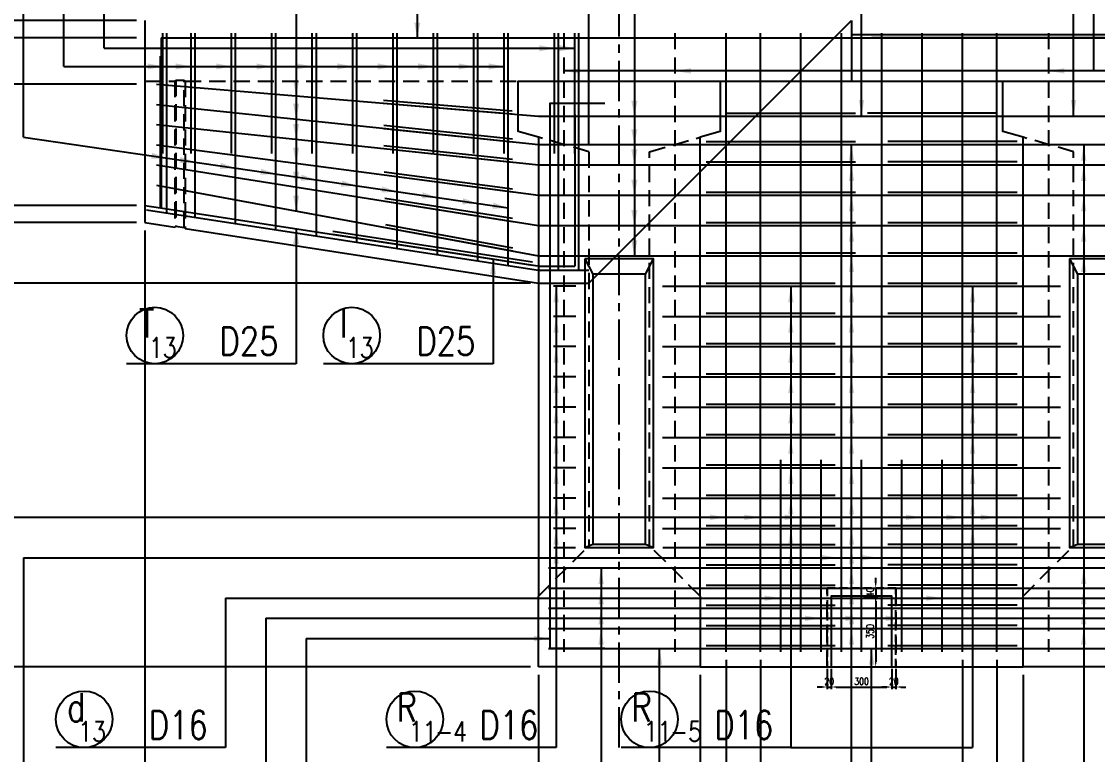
# Model space of a CAD drawing. Header units: millimetres. Extents: x -41433 to 131500, y -94900 to 39745.
# Drawn here: x 3590 to 8918, y -26274 to -22646 of the extents above; entities that cross this region are included whole.
import ezdxf
from ezdxf.enums import TextEntityAlignment as Align

# ---------------------------------------------------------------- set-up
doc = ezdxf.new("R2010")
doc.units = ezdxf.units.MM
doc.header["$LTSCALE"] = 160
doc.header["$MEASUREMENT"] = 0
for name, pattern in [('CENTER', [2, 1.25, -0.25, 0.25, -0.25]), ('DASHED', [0.75, 0.5, -0.25]), ('HIDDEN', [0.375, 0.25, -0.125])]:
    doc.linetypes.add(name, pattern=pattern)
doc.layers.get('0').update_dxf_attribs({"linetype": 'CONTINUOUS'})
doc.layers.get('DEFPOINTS').update_dxf_attribs({"color": 53, "linetype": 'CONTINUOUS'})
for name, color, linetype in [('CENTER', 6, 'CENTER'), ('DIM', 6, 'CONTINUOUS'), ('DIM-L', 6, 'CONTINUOUS'), ('GAIKEI-KEIKAKU', 4, 'CONTINUOUS'), ('TEKKIN-C', 3, 'CONTINUOUS'), ('TEKKIN-L', 2, 'CONTINUOUS'), ('TEKKIN-R', 3, 'CONTINUOUS'), ('TEKKIN-S', 3, 'CONTINUOUS'), ('TEXT', 4, 'CONTINUOUS')]:
    doc.layers.add(name, color=color, linetype=linetype)
doc.styles.add('DIM-TEXT', font='ROMANS', dxfattribs={"width": 0.8, "bigfont": 'EXTFONT'})
doc.styles.add('romans', font='romans.shx', dxfattribs={"bigfont": 'extfont.shx'})
doc.dimstyles.new('DIM10', dxfattribs={"dimscale": 10, "dimtxt": 3.5, "dimasz": 2.5, "dimexe": 1, "dimexo": 1, "dimgap": 1, "dimtad": 3, "dimdec": 1, "dimrnd": 1, "dimdsep": 46, "dimtxsty": 'DIM-TEXT', "dimcen": 0, "dimclrt": 4, "dimaunit": 1, "dimadec": 3, "dimazin": 2, "dimtfac": 1, "dimtdec": 1, "dimtix": 1, "dimtmove": 2, "dimatfit": 3, "dimfxl": 1, "dimtolj": 1, "dimtzin": 0, "dimlwd": -1, "dimlwe": -1, "dimarcsym": 0})
doc.dimstyles.new('DIM40', dxfattribs={"dimscale": 40, "dimtxt": 3.5, "dimasz": 2, "dimexe": 1, "dimexo": 1, "dimgap": 0.5, "dimtad": 1, "dimdec": 0, "dimzin": 9, "dimdsep": 46, "dimtxsty": 'DIM-TEXT', "dimcen": 0, "dimclrt": 4, "dimaunit": 1, "dimadec": 4, "dimazin": 0, "dimtfac": 1, "dimtdec": 0, "dimtix": 1, "dimtmove": 2, "dimatfit": 0, "dimfxl": 1, "dimlwd": -1, "dimlwe": -1, "dimarcsym": 0})

# ---------------------------------------------------------------- blocks, each defined once
blk = doc.blocks.new('*D770')
at = {"layer": 'DEFPOINTS', "color": 0, "transparency": 16777216}
for p in [(4200, -22640), (1640, -25840), (6150, -25840)]:
    blk.add_point(p, dxfattribs=at)
at = {"layer": 'DIM', "color": 0, "transparency": 16777216}
for p, q in [((4160, -22640), (1600, -22640)), ((1640, -22720), (1640, -25760)), ((6110, -25840), (1600, -25840))]:
    blk.add_line(p, q, dxfattribs=at)
for points in [[(1626.7, -22720), (1653.3, -22720), (1640, -22640)], [(1626.7, -25760), (1653.3, -25760), (1640, -25840)]]:
    blk.add_solid(points, dxfattribs=at)
at = {"layer": 'DIM', "color": 4, "transparency": 16777216, "insert": (1550, -24240), "char_height": 140, "attachment_point": 5, "rotation": 90, "style": 'DIM-TEXT'}
blk.add_mtext('3200', dxfattribs=at)
blk = doc.blocks.new('*D771')
at = {"layer": 'DEFPOINTS', "color": 0, "transparency": 16777216}
for p in [(6150, -23940), (1920, -25840), (6150, -25840)]:
    blk.add_point(p, dxfattribs=at)
at = {"layer": 'DIM', "color": 0, "transparency": 16777216}
for p, q in [((6110, -23940), (1880, -23940)), ((1920, -24020), (1920, -25760)), ((6110, -25840), (1880, -25840))]:
    blk.add_line(p, q, dxfattribs=at)
for points in [[(1906.7, -24020), (1933.3, -24020), (1920, -23940)], [(1906.7, -25760), (1933.3, -25760), (1920, -25840)]]:
    blk.add_solid(points, dxfattribs=at)
at = {"layer": 'DIM', "color": 4, "transparency": 16777216, "insert": (1830, -24890), "char_height": 140, "attachment_point": 5, "rotation": 90, "style": 'DIM-TEXT'}
blk.add_mtext('1900', dxfattribs=at)
blk = doc.blocks.new('*D772')
at = {"layer": 'DEFPOINTS', "color": 0, "transparency": 16777216}
for p in [(4200, -22640), (1920, -23640), (4200, -23640)]:
    blk.add_point(p, dxfattribs=at)
at = {"layer": 'DIM', "color": 0, "transparency": 16777216}
for p, q in [((4160, -22640), (1880, -22640)), ((1920, -22720), (1920, -23560)), ((4160, -23640), (1880, -23640))]:
    blk.add_line(p, q, dxfattribs=at)
for points in [[(1906.7, -22720), (1933.3, -22720), (1920, -22640)], [(1906.7, -23560), (1933.3, -23560), (1920, -23640)]]:
    blk.add_solid(points, dxfattribs=at)
at = {"layer": 'DIM', "color": 4, "transparency": 16777216, "insert": (1830, -23140), "char_height": 140, "attachment_point": 5, "rotation": 90, "style": 'DIM-TEXT'}
blk.add_mtext('1000', dxfattribs=at)
blk = doc.blocks.new('*D773')
at = {"layer": 'DEFPOINTS', "color": 0, "transparency": 16777216}
for p in [(4200, -23640), (6150, -25840), (6150, -28300)]:
    blk.add_point(p, dxfattribs=at)
at = {"layer": 'DIM', "color": 0, "transparency": 16777216}
for p, q in [((4200, -23680), (4200, -28340)), ((6150, -25880), (6150, -28340)), ((4280, -28300), (6070, -28300))]:
    blk.add_line(p, q, dxfattribs=at)
for points in [[(4280, -28286.7), (4280, -28313.3), (4200, -28300)], [(6070, -28286.7), (6070, -28313.3), (6150, -28300)]]:
    blk.add_solid(points, dxfattribs=at)
at = {"layer": 'DIM', "color": 4, "transparency": 16777216, "insert": (5175, -28210), "char_height": 140, "attachment_point": 5, "style": 'DIM-TEXT'}
blk.add_mtext('1950', dxfattribs=at)
blk = doc.blocks.new('*D775')
at = {"layer": 'DEFPOINTS', "color": 0, "transparency": 16777216}
for p in [(6150, -25840), (10150, -26240), (10150, -28300)]:
    blk.add_point(p, dxfattribs=at)
at = {"layer": 'DIM', "color": 0, "transparency": 16777216}
for p, q in [((6150, -25880), (6150, -28340)), ((10150, -26280), (10150, -28340)), ((6230, -28300), (10070, -28300))]:
    blk.add_line(p, q, dxfattribs=at)
for points in [[(6230, -28286.7), (6230, -28313.3), (6150, -28300)], [(10070, -28286.7), (10070, -28313.3), (10150, -28300)]]:
    blk.add_solid(points, dxfattribs=at)
at = {"layer": 'DIM', "color": 4, "transparency": 16777216, "insert": (8150, -28210), "char_height": 140, "attachment_point": 5, "style": 'DIM-TEXT'}
blk.add_mtext('4000', dxfattribs=at)
blk = doc.blocks.new('*D776')
at = {"layer": 'DEFPOINTS', "color": 0, "transparency": 16777216}
for p in [(6150, -25840), (6950, -25840), (6950, -28020)]:
    blk.add_point(p, dxfattribs=at)
at = {"layer": 'DIM', "color": 0, "transparency": 16777216}
for p, q in [((6150, -25880), (6150, -28060)), ((6950, -25880), (6950, -28060)), ((6230, -28020), (6870, -28020))]:
    blk.add_line(p, q, dxfattribs=at)
for points in [[(6230, -28006.7), (6230, -28033.3), (6150, -28020)], [(6870, -28006.7), (6870, -28033.3), (6950, -28020)]]:
    blk.add_solid(points, dxfattribs=at)
at = {"layer": 'DIM', "color": 4, "transparency": 16777216, "insert": (6550, -27930), "char_height": 140, "attachment_point": 5, "style": 'DIM-TEXT'}
blk.add_mtext('800', dxfattribs=at)
blk = doc.blocks.new('*D777')
at = {"layer": 'DEFPOINTS', "color": 0, "transparency": 16777216}
for p in [(6950, -25840), (8550, -25840), (8550, -28020)]:
    blk.add_point(p, dxfattribs=at)
at = {"layer": 'DIM', "color": 0, "transparency": 16777216}
for p, q in [((6950, -25880), (6950, -28060)), ((8550, -25880), (8550, -28060)), ((7030, -28020), (8470, -28020))]:
    blk.add_line(p, q, dxfattribs=at)
for points in [[(7030, -28006.7), (7030, -28033.3), (6950, -28020)], [(8470, -28006.7), (8470, -28033.3), (8550, -28020)]]:
    blk.add_solid(points, dxfattribs=at)
at = {"layer": 'DIM', "color": 4, "transparency": 16777216, "insert": (7750, -27930), "char_height": 140, "attachment_point": 5, "style": 'DIM-TEXT'}
blk.add_mtext('1600', dxfattribs=at)
blk = doc.blocks.new('*D778')
at = {"layer": 'DEFPOINTS', "color": 0, "transparency": 16777216}
for p in [(8550, -25840), (9350, -25840), (9350, -28020)]:
    blk.add_point(p, dxfattribs=at)
at = {"layer": 'DIM', "color": 0, "transparency": 16777216}
for p, q in [((8550, -25880), (8550, -28060)), ((9350, -25880), (9350, -28060)), ((8630, -28020), (9270, -28020))]:
    blk.add_line(p, q, dxfattribs=at)
for points in [[(8630, -28006.7), (8630, -28033.3), (8550, -28020)], [(9270, -28006.7), (9270, -28033.3), (9350, -28020)]]:
    blk.add_solid(points, dxfattribs=at)
at = {"layer": 'DIM', "color": 4, "transparency": 16777216, "insert": (8950, -27930), "char_height": 140, "attachment_point": 5, "style": 'DIM-TEXT'}
blk.add_mtext('800', dxfattribs=at)
blk = doc.blocks.new('*D783')
at = {"layer": 'DEFPOINTS', "color": 0, "transparency": 16777216}
for p in [(4200, -23640), (1920, -23940), (6150, -23940)]:
    blk.add_point(p, dxfattribs=at)
at = {"layer": 'DIM', "color": 0, "transparency": 16777216}
for p, q in [((1920, -23560), (1920, -23480)), ((4160, -23640), (1880, -23640)), ((1920, -23640), (1920, -23940)), ((6110, -23940), (1880, -23940)), ((1920, -24020), (1920, -24100))]:
    blk.add_line(p, q, dxfattribs=at)
for points in [[(1906.7, -23560), (1933.3, -23560), (1920, -23640)], [(1906.7, -24020), (1933.3, -24020), (1920, -23940)]]:
    blk.add_solid(points, dxfattribs=at)
at = {"layer": 'DIM', "color": 4, "transparency": 16777216, "insert": (1830, -23790), "char_height": 140, "attachment_point": 5, "rotation": 90, "style": 'DIM-TEXT'}
blk.add_mtext('300', dxfattribs=at)
blk = doc.blocks.new('ARROW_4')
at = {"color": 0}
blk.add_solid([(0, 0), (-1, 0.2), (-1, -0.2)], dxfattribs=at)
blk = doc.blocks.new('*D820')
at = {"layer": 'DEFPOINTS', "color": 0, "transparency": 16777216}
for p in [(4200, -22727), (2200, -22955.7), (4200, -22955.7)]:
    blk.add_point(p, dxfattribs=at)
at = {"layer": 'DIM', "color": 0, "transparency": 16777216}
for p, q in [((2200, -22647), (2200, -22567)), ((4160, -22727), (2160, -22727)), ((2200, -22727), (2200, -22955.7)), ((4160, -22955.7), (2160, -22955.7)), ((2200, -23035.7), (2200, -23115.7))]:
    blk.add_line(p, q, dxfattribs=at)
for points in [[(2186.7, -22647), (2213.3, -22647), (2200, -22727)], [(2186.7, -23035.7), (2213.3, -23035.7), (2200, -22955.7)]]:
    blk.add_solid(points, dxfattribs=at)
at = {"layer": 'DIM', "color": 4, "transparency": 16777216, "insert": (2290, -22841.3), "char_height": 140, "attachment_point": 5, "rotation": 90, "style": 'DIM-TEXT'}
blk.add_mtext('229', dxfattribs=at)
blk = doc.blocks.new('*D821')
at = {"layer": 'DEFPOINTS', "color": 0, "transparency": 16777216}
for p in [(4200, -22640), (2200, -22727), (4200, -22727)]:
    blk.add_point(p, dxfattribs=at)
at = {"layer": 'DIM', "color": 0, "transparency": 16777216}
for p, q in [((2200, -22560), (2200, -22480)), ((4160, -22640), (2160, -22640)), ((2200, -22640), (2200, -22727)), ((4160, -22727), (2160, -22727)), ((2200, -22807), (2200, -22887))]:
    blk.add_line(p, q, dxfattribs=at)
for points in [[(2186.7, -22560), (2213.3, -22560), (2200, -22640)], [(2186.7, -22807), (2213.3, -22807), (2200, -22727)]]:
    blk.add_solid(points, dxfattribs=at)
at = {"layer": 'DIM', "color": 4, "transparency": 16777216, "insert": (2110, -22683.5), "char_height": 140, "attachment_point": 5, "rotation": 90, "style": 'DIM-TEXT'}
blk.add_mtext('87', dxfattribs=at)
blk = doc.blocks.new('*D822')
at = {"layer": 'DEFPOINTS', "color": 0, "transparency": 16777216}
for p in [(4200, -22955.7), (2200, -23555.7), (4200, -23555.7)]:
    blk.add_point(p, dxfattribs=at)
at = {"layer": 'DIM', "color": 0, "transparency": 16777216}
for p, q in [((4160, -22955.7), (2160, -22955.7)), ((2200, -23035.7), (2200, -23475.7)), ((4160, -23555.7), (2160, -23555.7))]:
    blk.add_line(p, q, dxfattribs=at)
for points in [[(2186.7, -23035.7), (2213.3, -23035.7), (2200, -22955.7)], [(2186.7, -23475.7), (2213.3, -23475.7), (2200, -23555.7)]]:
    blk.add_solid(points, dxfattribs=at)
at = {"layer": 'DIM', "color": 4, "transparency": 16777216, "char_height": 140, "attachment_point": 5, "rotation": 90, "style": 'DIM-TEXT'}
for s, insert in [('6×100', (2110, -23255.7)), ('=600', (2290, -23255.7))]:
    blk.add_mtext(s, dxfattribs=dict(at, insert=insert))
blk = doc.blocks.new('*D823')
at = {"layer": 'DEFPOINTS', "color": 0, "transparency": 16777216}
for p in [(4200, -23555.7), (2200, -23640), (4200, -23640)]:
    blk.add_point(p, dxfattribs=at)
at = {"layer": 'DIM', "color": 0, "transparency": 16777216}
for p, q in [((2200, -23475.7), (2200, -23395.7)), ((4160, -23555.7), (2160, -23555.7)), ((2200, -23555.7), (2200, -23640)), ((4160, -23640), (2160, -23640)), ((2200, -23720), (2200, -23800))]:
    blk.add_line(p, q, dxfattribs=at)
for points in [[(2186.7, -23475.7), (2213.3, -23475.7), (2200, -23555.7)], [(2186.7, -23720), (2213.3, -23720), (2200, -23640)]]:
    blk.add_solid(points, dxfattribs=at)
at = {"layer": 'DIM', "color": 4, "transparency": 16777216, "insert": (2110, -23697.8), "char_height": 140, "attachment_point": 5, "rotation": 90, "style": 'DIM-TEXT'}
blk.add_mtext('84', dxfattribs=at)
blk = doc.blocks.new('*D814')
at = {"layer": 'DEFPOINTS', "color": 0, "transparency": 16777216}
for p, q in [((6400, -23250), (6400, -21280)), ((7700, -22600), (7700, -21280)), ((6480, -21320), (7620, -21320))]:
    blk.add_line(p, q, dxfattribs=at)
for p in [(7700, -21320), (7700, -22640), (6400, -23290)]:
    blk.add_point(p, dxfattribs=at)
for points in [[(6480, -21306.7), (6480, -21333.3), (6400, -21320)], [(7620, -21306.7), (7620, -21333.3), (7700, -21320)]]:
    blk.add_solid(points, dxfattribs=at)
at = {"layer": 'DEFPOINTS', "color": 4, "transparency": 16777216, "insert": (7050, -21230), "char_height": 140, "attachment_point": 5, "style": 'DIM-TEXT'}
blk.add_mtext('1300', dxfattribs=at)
blk = doc.blocks.new('*D953')
at = {"layer": 'DEFPOINTS', "color": 0, "transparency": 16777216}
for p in [(7080, -25766), (6950, -25840), (7080, -27740)]:
    blk.add_point(p, dxfattribs=at)
at = {"layer": 'DIM', "color": 0, "transparency": 16777216}
for p, q in [((7080, -25806), (7080, -27780)), ((6950, -25880), (6950, -27780)), ((6870, -27740), (6790, -27740)), ((6950, -27740), (7080, -27740)), ((7160, -27740), (7240, -27740))]:
    blk.add_line(p, q, dxfattribs=at)
for points in [[(6870, -27726.7), (6870, -27753.3), (6950, -27740)], [(7160, -27726.7), (7160, -27753.3), (7080, -27740)]]:
    blk.add_solid(points, dxfattribs=at)
at = {"layer": 'DIM', "color": 4, "transparency": 16777216, "insert": (7015, -27650), "char_height": 140, "attachment_point": 5, "style": 'DIM-TEXT'}
blk.add_mtext('130', dxfattribs=at)
blk = doc.blocks.new('*D954')
at = {"layer": 'DEFPOINTS', "color": 0, "transparency": 16777216}
for p in [(7250, -25766), (8250, -25766), (8250, -27740)]:
    blk.add_point(p, dxfattribs=at)
at = {"layer": 'DIM', "color": 0, "transparency": 16777216}
for p, q in [((7250, -25806), (7250, -27780)), ((8250, -25806), (8250, -27780)), ((7330, -27740), (8170, -27740))]:
    blk.add_line(p, q, dxfattribs=at)
for points in [[(7330, -27726.7), (7330, -27753.3), (7250, -27740)], [(8170, -27726.7), (8170, -27753.3), (8250, -27740)]]:
    blk.add_solid(points, dxfattribs=at)
at = {"layer": 'DIM', "color": 4, "transparency": 16777216, "insert": (7750, -27533.3), "char_height": 140, "attachment_point": 5, "style": 'DIM-TEXT'}
blk.add_mtext('10×100\\P=1000', dxfattribs=at)
blk = doc.blocks.new('*D955')
at = {"layer": 'DEFPOINTS', "color": 0, "transparency": 16777216}
for p in [(7080, -25766), (7250, -25766), (7080, -27740)]:
    blk.add_point(p, dxfattribs=at)
at = {"layer": 'DIM', "color": 0, "transparency": 16777216}
for p, q in [((7080, -25806), (7080, -27780)), ((7250, -25806), (7250, -27780)), ((7000, -27740), (6920, -27740)), ((7250, -27740), (7080, -27740)), ((7330, -27740), (7410, -27740))]:
    blk.add_line(p, q, dxfattribs=at)
for points in [[(7000, -27726.7), (7000, -27753.3), (7080, -27740)], [(7330, -27726.7), (7330, -27753.3), (7250, -27740)]]:
    blk.add_solid(points, dxfattribs=at)
at = {"layer": 'DIM', "color": 4, "transparency": 16777216, "insert": (7165, -27533.3), "char_height": 140, "attachment_point": 5, "style": 'DIM-TEXT'}
blk.add_mtext('170\\P ', dxfattribs=at)
blk = doc.blocks.new('*D956')
at = {"layer": 'DEFPOINTS', "color": 0, "transparency": 16777216}
for p in [(8420, -25766), (8550, -25840), (8420, -27740)]:
    blk.add_point(p, dxfattribs=at)
at = {"layer": 'DIM', "color": 0, "transparency": 16777216}
for p, q in [((8420, -25806), (8420, -27780)), ((8550, -25880), (8550, -27780)), ((8340, -27740), (8260, -27740)), ((8550, -27740), (8420, -27740)), ((8630, -27740), (8710, -27740))]:
    blk.add_line(p, q, dxfattribs=at)
for points in [[(8340, -27726.7), (8340, -27753.3), (8420, -27740)], [(8630, -27726.7), (8630, -27753.3), (8550, -27740)]]:
    blk.add_solid(points, dxfattribs=at)
at = {"layer": 'DIM', "color": 4, "transparency": 16777216, "insert": (8485, -27650), "char_height": 140, "attachment_point": 5, "style": 'DIM-TEXT'}
blk.add_mtext('130', dxfattribs=at)
blk = doc.blocks.new('*D957')
at = {"layer": 'DEFPOINTS', "color": 0, "transparency": 16777216}
for p in [(8250, -25766), (8420, -25766), (8420, -27740)]:
    blk.add_point(p, dxfattribs=at)
at = {"layer": 'DIM', "color": 0, "transparency": 16777216}
for p, q in [((8250, -25806), (8250, -27780)), ((8420, -25806), (8420, -27780)), ((8170, -27740), (8090, -27740)), ((8250, -27740), (8420, -27740)), ((8500, -27740), (8580, -27740))]:
    blk.add_line(p, q, dxfattribs=at)
for points in [[(8170, -27726.7), (8170, -27753.3), (8250, -27740)], [(8500, -27726.7), (8500, -27753.3), (8420, -27740)]]:
    blk.add_solid(points, dxfattribs=at)
at = {"layer": 'DIM', "color": 4, "transparency": 16777216, "insert": (8335, -27533.3), "char_height": 140, "attachment_point": 5, "style": 'DIM-TEXT'}
blk.add_mtext('170\\P ', dxfattribs=at)
blk = doc.blocks.new('*D632')
at = {"layer": 'DEFPOINTS', "transparency": 16777216}
for p, q in [((22500, 4360), (22500, 4260)), ((22800, 4360), (22800, 4260)), ((22525, 4270), (22775, 4270))]:
    blk.add_line(p, q, dxfattribs=at)
at = {"layer": 'DEFPOINTS', "color": 0, "transparency": 16777216}
for p in [(22500, 4370), (22800, 4370), (22800, 4270)]:
    blk.add_point(p, dxfattribs=at)
at = {"layer": 'DEFPOINTS', "transparency": 16777216}
for points in [[(22525, 4274.2), (22525, 4265.8), (22500, 4270)], [(22775, 4274.2), (22775, 4265.8), (22800, 4270)]]:
    blk.add_solid(points, dxfattribs=at)
at = {"layer": 'DEFPOINTS', "transparency": 16777216, "insert": (22650, 4297.5), "char_height": 35, "attachment_point": 5, "style": 'DIM-TEXT'}
blk.add_mtext('\\A1;300', dxfattribs=at)
blk = doc.blocks.new('*D633')
at = {"layer": 'DEFPOINTS', "transparency": 16777216}
for p, q in [((22480, 4360), (22480, 4260)), ((22500, 4360), (22500, 4260)), ((22455, 4270), (22430, 4270)), ((22480, 4270), (22500, 4270)), ((22525, 4270), (22550, 4270))]:
    blk.add_line(p, q, dxfattribs=at)
at = {"layer": 'DEFPOINTS', "color": 0, "transparency": 16777216}
for p in [(22480, 4370), (22500, 4370), (22500, 4270)]:
    blk.add_point(p, dxfattribs=at)
at = {"layer": 'DEFPOINTS', "transparency": 16777216}
for points in [[(22455, 4274.2), (22455, 4265.8), (22480, 4270)], [(22525, 4274.2), (22525, 4265.8), (22500, 4270)]]:
    blk.add_solid(points, dxfattribs=at)
at = {"layer": 'DEFPOINTS', "transparency": 16777216, "insert": (22490, 4297.5), "char_height": 35, "attachment_point": 5, "style": 'DIM-TEXT'}
blk.add_mtext('\\A1;20', dxfattribs=at)
blk = doc.blocks.new('*D634')
at = {"layer": 'DEFPOINTS', "transparency": 16777216}
for p, q in [((22800, 4360), (22800, 4260)), ((22820, 4360), (22820, 4260)), ((22775, 4270), (22750, 4270)), ((22800, 4270), (22820, 4270)), ((22845, 4270), (22870, 4270))]:
    blk.add_line(p, q, dxfattribs=at)
at = {"layer": 'DEFPOINTS', "color": 0, "transparency": 16777216}
for p in [(22800, 4370), (22820, 4370), (22820, 4270)]:
    blk.add_point(p, dxfattribs=at)
at = {"layer": 'DEFPOINTS', "transparency": 16777216}
for points in [[(22775, 4274.2), (22775, 4265.8), (22800, 4270)], [(22845, 4274.2), (22845, 4265.8), (22820, 4270)]]:
    blk.add_solid(points, dxfattribs=at)
at = {"layer": 'DEFPOINTS', "transparency": 16777216, "insert": (22810, 4297.5), "char_height": 35, "attachment_point": 5, "style": 'DIM-TEXT'}
blk.add_mtext('\\A1;20', dxfattribs=at)
blk = doc.blocks.new('*D635')
at = {"layer": 'DEFPOINTS', "transparency": 16777216}
for p, q in [((22660, 4720), (22730, 4720)), ((22720, 4695), (22720, 4395)), ((22660, 4370), (22730, 4370))]:
    blk.add_line(p, q, dxfattribs=at)
at = {"layer": 'DEFPOINTS', "color": 0, "transparency": 16777216}
for p in [(22650, 4720), (22650, 4370), (22720, 4370)]:
    blk.add_point(p, dxfattribs=at)
at = {"layer": 'DEFPOINTS', "transparency": 16777216}
for points in [[(22715.8, 4695), (22724.2, 4695), (22720, 4720)], [(22715.8, 4395), (22724.2, 4395), (22720, 4370)]]:
    blk.add_solid(points, dxfattribs=at)
at = {"layer": 'DEFPOINTS', "transparency": 16777216, "insert": (22692.5, 4545), "char_height": 35, "attachment_point": 5, "rotation": 90, "style": 'DIM-TEXT'}
blk.add_mtext('\\A1;350', dxfattribs=at)
blk = doc.blocks.new('*D636')
at = {"layer": 'DEFPOINTS', "transparency": 16777216}
for p, q in [((22720, 4785), (22720, 4810)), ((22660, 4760), (22730, 4760)), ((22720, 4760), (22720, 4720)), ((22660, 4720), (22730, 4720)), ((22720, 4695), (22720, 4670))]:
    blk.add_line(p, q, dxfattribs=at)
at = {"layer": 'DEFPOINTS', "color": 0, "transparency": 16777216}
for p in [(22650, 4760), (22650, 4720), (22720, 4720)]:
    blk.add_point(p, dxfattribs=at)
at = {"layer": 'DEFPOINTS', "transparency": 16777216}
for points in [[(22715.8, 4785), (22724.2, 4785), (22720, 4760)], [(22715.8, 4695), (22724.2, 4695), (22720, 4720)]]:
    blk.add_solid(points, dxfattribs=at)
at = {"layer": 'DEFPOINTS', "transparency": 16777216, "insert": (22692.5, 4740), "char_height": 35, "attachment_point": 5, "rotation": 90, "style": 'DIM-TEXT'}
blk.add_mtext('\\A1;40', dxfattribs=at)
blk = doc.blocks.new('stopper(F)_R1500L35')
at = {"layer": 'DEFPOINTS', "linetype": 'HIDDEN'}
blk.add_lwpolyline([(22480, 4370), (22820, 4370), (22820, 4760), (22480, 4760)], close=True, dxfattribs=at)
at = {"layer": 'DEFPOINTS'}
blk.add_lwpolyline([(22500, 4370), (22800, 4370), (22800, 4720), (22500, 4720)], close=True, dxfattribs=at)
for base, p1, p2, picture, middle in [((22720, 4720), (22650, 4760), (22650, 4720), '*D636', (22692.5, 4740)), ((22720, 4370), (22650, 4720), (22650, 4370), '*D635', (22692.5, 4545))]:
    dim = blk.add_linear_dim(base=base, p1=p1, p2=p2, angle=90, dimstyle='DIM10', override={"dimclrt": 256}, dxfattribs=at)
    dim.commit()
    dim.dimension.update_dxf_attribs({"geometry": picture, "text_midpoint": middle})
for base, p1, p2, picture, middle in [((22500, 4270), (22480, 4370), (22500, 4370), '*D633', (22490, 4297.5)), ((22800, 4270), (22500, 4370), (22800, 4370), '*D632', (22650, 4297.5)), ((22820, 4270), (22800, 4370), (22820, 4370), '*D634', (22810, 4297.5))]:
    dim = blk.add_linear_dim(base=base, p1=p1, p2=p2, dimstyle='DIM10', override={"dimclrt": 256}, dxfattribs=at)
    dim.commit()
    dim.dimension.update_dxf_attribs({"geometry": picture, "text_midpoint": middle})

msp = doc.modelspace()

# ---------------------------------------------------------------- linework, layer by layer
at = {"layer": 'CENTER'}
msp.add_line((6550, -26240), (6550, -22440), dxfattribs=at)
at = {"layer": 'DEFPOINTS'}
for p, q in [((6400, -23940), (7700, -22640)), ((7700, -22640), (7700, -22940)), ((4200, -23555.52), (4278.5, -23567.59)), ((4209.58, -23577.73), (6159.58, -23877.73)), ((6150, -23877), (6400, -23877)), ((6150, -23940), (6400, -23940))]:
    msp.add_line(p, q, dxfattribs=at)
at = {"layer": 'DIM-L'}
for p, q in [((4000, -22778), (4000, -21640)), ((5550, -21840), (5550, -22727)), ((6625, -21840), (6625, -23805)), ((8900, -22890), (8900, -21840)), ((3800, -22868), (3800, -22040)), ((4950, -22240), (4950, -23583.34)), ((7750, -23114), (7750, -22240)), ((8800, -23114), (8800, -22240)), ((3600, -23217.81), (3600, -22440)), ((4000, -22778), (6330, -22778)), ((3800, -22868), (5980, -22868)), ((3600, -23217.81), (6000, -23568.24)), ((7700, -26640), (7700, -23255)), ((8850, -23255), (8850, -26640)), ((4950, -23670.9), (4950, -24340)), ((5925, -23820.9), (5925, -24340)), ((6237.31, -23955), (6237.31, -26240)), ((7400, -23955), (7400, -26240)), ((8300, -23955), (8300, -26240)), ((4950, -24340), (4110, -24340)), ((5925, -24340), (5085, -24340)), ((3400, -25100), (9850, -25100)), ((3600, -25300), (10033.91, -25300)), ((3600, -25300), (3600, -26640)), ((6460, -25350), (6460, -26640)), ((4600, -25500), (9750, -25500)), ((4600, -25500), (4600, -26240)), ((4800, -25600), (10150, -25600)), ((4800, -25600), (4800, -26640)), ((5000, -25700), (6208, -25700)), ((5000, -25700), (5000, -27040)), ((6750, -27040), (6750, -25750)), ((7800, -27040), (7800, -25750)), ((4600, -26240), (3760, -26240)), ((6237.31, -26240), (5397.31, -26240)), ((7400, -26240), (6560, -26240)), ((7400, -26240), (8300, -26240))]:
    msp.add_line(p, q, dxfattribs=at)
msp.add_lwpolyline([(9225, -22890), (6275, -22890)], dxfattribs=at)
for centre in [(4250, -24200), (5225, -24200), (3900, -26100), (5537.31, -26100), (6700, -26100)]:
    msp.add_circle(centre, 140, dxfattribs=at)
for points in [[(6355, -22876.67), (6355, -22903.33), (6275, -22890)], [(6905, -22876.67), (6905, -22903.33), (6825, -22890)], [(8755, -22876.67), (8755, -22903.33), (8675, -22890)], [(7736.67, -23034), (7763.33, -23034), (7750, -23114)], [(8786.67, -23034), (8813.33, -23034), (8800, -23114)], [(7713.33, -23335), (7686.67, -23335), (7700, -23255)], [(8836.67, -23335), (8863.33, -23335), (8850, -23255)], [(7713.33, -23435), (7686.67, -23435), (7700, -23355)], [(8836.67, -23435), (8863.33, -23435), (8850, -23355)], [(7713.33, -23585), (7686.67, -23585), (7700, -23505)], [(8836.67, -23585), (8863.33, -23585), (8850, -23505)], [(7713.33, -23735), (7686.67, -23735), (7700, -23655)], [(8836.67, -23735), (8863.33, -23735), (8850, -23655)], [(7713.33, -23885), (7686.67, -23885), (7700, -23805)], [(8836.67, -23885), (8863.33, -23885), (8850, -23805)], [(6223.98, -24035), (6250.65, -24035), (6237.31, -23955)], [(7386.67, -24035), (7413.33, -24035), (7400, -23955)], [(7713.33, -24035), (7686.67, -24035), (7700, -23955)], [(8313.33, -24035), (8286.67, -24035), (8300, -23955)], [(6223.98, -24185), (6250.65, -24185), (6237.31, -24105)], [(7386.67, -24185), (7413.33, -24185), (7400, -24105)], [(7713.33, -24185), (7686.67, -24185), (7700, -24105)], [(8313.33, -24185), (8286.67, -24185), (8300, -24105)], [(6223.98, -24335), (6250.65, -24335), (6237.31, -24255)], [(7386.67, -24335), (7413.33, -24335), (7400, -24255)], [(7713.33, -24335), (7686.67, -24335), (7700, -24255)], [(8313.33, -24335), (8286.67, -24335), (8300, -24255)], [(6223.98, -24485), (6250.65, -24485), (6237.31, -24405)], [(7386.67, -24485), (7413.33, -24485), (7400, -24405)], [(7713.33, -24485), (7686.67, -24485), (7700, -24405)], [(8313.33, -24485), (8286.67, -24485), (8300, -24405)], [(6223.98, -24635), (6250.65, -24635), (6237.31, -24555)], [(7386.67, -24635), (7413.33, -24635), (7400, -24555)], [(7713.33, -24635), (7686.67, -24635), (7700, -24555)], [(8313.33, -24635), (8286.67, -24635), (8300, -24555)], [(6223.98, -24785), (6250.65, -24785), (6237.31, -24705)], [(7386.67, -24785), (7413.33, -24785), (7400, -24705)], [(7713.33, -24785), (7686.67, -24785), (7700, -24705)], [(8313.33, -24785), (8286.67, -24785), (8300, -24705)], [(6223.98, -24935), (6250.65, -24935), (6237.31, -24855)], [(7386.67, -24935), (7413.33, -24935), (7400, -24855)], [(7713.33, -24935), (7686.67, -24935), (7700, -24855)], [(8313.33, -24935), (8286.67, -24935), (8300, -24855)], [(6223.98, -25085), (6250.65, -25085), (6237.31, -25005)], [(7386.67, -25085), (7413.33, -25085), (7400, -25005)], [(7713.33, -25085), (7686.67, -25085), (7700, -25005)], [(8313.33, -25085), (8286.67, -25085), (8300, -25005)], [(7000, -25113.33), (7000, -25086.67), (7080, -25100)], [(7170, -25113.33), (7170, -25086.67), (7250, -25100)], [(7370, -25113.33), (7370, -25086.67), (7450, -25100)], [(7970, -25113.33), (7970, -25086.67), (8050, -25100)], [(8170, -25113.33), (8170, -25086.67), (8250, -25100)], [(8340, -25113.33), (8340, -25086.67), (8420, -25100)], [(6223.98, -25235), (6250.65, -25235), (6237.31, -25155)], [(7386.67, -25235), (7413.33, -25235), (7400, -25155)], [(7713.33, -25235), (7686.67, -25235), (7700, -25155)], [(8313.33, -25235), (8286.67, -25235), (8300, -25155)], [(6223.98, -25330), (6250.65, -25330), (6237.31, -25250)], [(7386.67, -25330), (7413.33, -25330), (7400, -25250)], [(7713.33, -25330), (7686.67, -25330), (7700, -25250)], [(8313.33, -25330), (8286.67, -25330), (8300, -25250)], [(7553.91, -25313.33), (7553.91, -25286.67), (7633.91, -25300)], [(7753.91, -25313.33), (7753.91, -25286.67), (7833.91, -25300)], [(6446.67, -25430), (6473.33, -25430), (6460, -25350)], [(7713.33, -25430), (7686.67, -25430), (7700, -25350)], [(8836.67, -25430), (8863.33, -25430), (8850, -25350)], [(6446.67, -25530), (6473.33, -25530), (6460, -25450)], [(7713.33, -25530), (7686.67, -25530), (7700, -25450)], [(8836.67, -25530), (8863.33, -25530), (8850, -25450)], [(7270, -25513.33), (7270, -25486.67), (7350, -25500)], [(8070, -25513.33), (8070, -25486.67), (8150, -25500)], [(6446.67, -25630), (6473.33, -25630), (6460, -25550)], [(7713.33, -25630), (7686.67, -25630), (7700, -25550)], [(8836.67, -25630), (8863.33, -25630), (8850, -25550)], [(7470, -25613.33), (7470, -25586.67), (7550, -25600)], [(7670, -25613.33), (7670, -25586.67), (7750, -25600)], [(7870, -25613.33), (7870, -25586.67), (7950, -25600)], [(6446.67, -25730), (6473.33, -25730), (6460, -25650)], [(7713.33, -25730), (7686.67, -25730), (7700, -25650)], [(8836.67, -25730), (8863.33, -25730), (8850, -25650)], [(6128, -25713.33), (6128, -25686.67), (6208, -25700)], [(6763.33, -25830), (6736.67, -25830), (6750, -25750)], [(7786.67, -25830), (7813.33, -25830), (7800, -25750)]]:
    msp.add_solid(points, dxfattribs=at)
at = {"layer": 'GAIKEI-KEIKAKU'}
for p, q in [((4200, -22640), (4200, -22940)), ((4200, -22940), (4200, -23640)), ((6050, -22940), (14150, -22940)), ((6050, -23190), (6050, -22940)), ((6150, -23218.57), (6150, -25490)), ((6950, -25490), (6950, -23218.57)), ((4200, -23640), (4350, -23663.08)), ((4350, -23663.08), (4355, -23658.79)), ((4355, -23658.79), (4395, -23664.94)), ((4400, -23670.77), (4395, -23664.94)), ((4400, -23670.77), (6150, -23940)), ((6380, -23820), (6420, -23896.41)), ((6680, -23896.41), (6720, -23820)), ((8780.06, -23820), (8820.06, -23896.41)), ((6380.06, -25250), (6420.06, -25233.59)), ((6680.06, -25233.59), (6720.06, -25250)), ((8780.06, -25250), (8820.06, -25233.59)), ((6150, -25840), (6150, -25490)), ((6950, -25490), (6950, -25840)), ((6950, -25840), (6150, -25840)), ((6950, -25840), (8550, -25840))]:
    msp.add_line(p, q, dxfattribs=at)
at = {"layer": 'GAIKEI-KEIKAKU', "linetype": 'DASHED'}
for p, q in [((4200, -22940), (4350, -22940)), ((4350, -22940), (4355, -22935)), ((4350, -22940), (4350, -23663.08)), ((4355, -22935), (4355, -23658.79)), ((4355, -22935), (4395, -22935)), ((4395, -23664.94), (4395, -22935)), ((4395, -22935), (4400, -22940)), ((4400, -22940), (4400, -23670.77)), ((4400, -22940), (6050, -22940)), ((6400, -23290), (6150, -23218.57)), ((6400, -23290), (6400, -25240)), ((6150, -25490), (6400, -25240))]:
    msp.add_line(p, q, dxfattribs=at)
at = {"layer": 'GAIKEI-KEIKAKU', "flags": 128}
for points in [[(6150, -23218.57), (6050, -23190), (6050, -22940), (7050, -22940), (7050, -23190), (6950, -23218.57)], [(8550, -23218.57), (8450, -23190), (8450, -22940), (9450, -22940), (9450, -23190), (9350, -23218.57)], [(9350, -23218.57), (9350, -25840), (8550, -25840), (8550, -23218.57)]]:
    msp.add_lwpolyline(points, dxfattribs=at)
at = {"layer": 'GAIKEI-KEIKAKU', "linetype": 'DASHED'}
for points in [[(6950, -25490), (6700, -25240), (6700, -23290), (6950, -23218.57)], [(8550, -25490), (8800, -25240), (8800, -23290), (8550, -23218.57)], [(7580, -25840), (7580, -25450), (7920, -25450), (7920, -25840)]]:
    msp.add_lwpolyline(points, dxfattribs=at)
at = {"layer": 'GAIKEI-KEIKAKU', "flags": 128}
for points in [[(6380, -23820), (6380.06, -25250), (6720.06, -25250), (6720, -23820)], [(8780.06, -23820), (8780.06, -25250), (9120.06, -25250), (9120.06, -23820)], [(6680.06, -25233.59), (6680, -23896.41), (6420, -23896.41), (6420.06, -25233.59)], [(9080.06, -25233.59), (9080.06, -23896.41), (8820.06, -23896.41), (8820.06, -25233.59)]]:
    msp.add_lwpolyline(points, close=True, dxfattribs=at)
at = {"layer": 'TEKKIN-C'}
for p, q in [((4282, -22727), (9500, -22727)), ((4282, -22727), (4282, -23567.59)), ((16018, -22727), (7800, -22727)), ((4278.5, -23567.59), (4278.5, -22817.59)), ((4258, -22955.52), (6150, -23114)), ((4258, -23055.52), (6150, -23255)), ((5382.69, -23034.73), (6020.45, -23088.15)), ((5382.69, -23049.73), (6020.45, -23103.15)), ((6150, -23114), (7720, -23114)), ((6329.5, -23106.5), (6329.5, -23856.5)), ((4258, -23155.52), (6150, -23355)), ((5384.24, -23159.26), (6020.72, -23226.37)), ((5384.24, -23174.26), (6020.72, -23241.37)), ((4258, -23255.52), (6150, -23505)), ((5384.24, -23259.26), (6020.72, -23326.37)), ((5384.24, -23274.26), (6020.72, -23341.37)), ((6150, -23255), (7720, -23255)), ((4258, -23355.52), (6150, -23655)), ((5386.61, -23389.34), (6021.12, -23473.01)), ((6150, -23355), (7720, -23355)), ((5386.61, -23404.34), (6021.12, -23488.01)), ((4258, -23455.52), (6150, -23805)), ((5389.47, -23519.62), (6021.6, -23619.68)), ((5389.47, -23534.62), (6021.6, -23634.68)), ((6150, -23505), (7720, -23505)), ((4278.5, -23567.59), (6120, -23850.9)), ((5392.81, -23650.13), (6022.16, -23766.39)), ((6150, -23655), (7720, -23655)), ((5131.63, -23683.85), (6120, -23835.9)), ((5131.63, -23698.85), (6156.39, -23856.5)), ((5392.81, -23665.13), (6022.16, -23781.39)), ((6150, -23805), (7720, -23805)), ((6156.39, -23856.5), (6329.5, -23856.5))]:
    msp.add_line(p, q, dxfattribs=at)
at = {"layer": 'TEKKIN-C', "flags": 128}
msp.add_lwpolyline([(6478, -25750), (6208, -25750), (6208, -23050), (6478, -23050)], dxfattribs=at)
at = {"layer": 'TEKKIN-L'}
for p, q in [((7080, -23114), (8420, -23114)), ((7780, -23114), (10120, -23114)), ((6980, -23255), (8520, -23255)), ((7880, -23255), (10020, -23255)), ((6980, -23355), (8520, -23355)), ((7880, -23355), (10020, -23355)), ((6980, -23505), (8520, -23505)), ((7880, -23505), (10020, -23505)), ((6980, -23655), (8520, -23655)), ((7880, -23655), (10020, -23655)), ((6980, -23805), (8520, -23805)), ((7880, -23805), (10020, -23805)), ((6764.35, -23955), (7620, -23955)), ((6980, -23955), (8520, -23955)), ((7880, -23955), (8735.65, -23955)), ((6764.35, -24105), (7620, -24105)), ((6980, -24105), (8520, -24105)), ((7880, -24105), (8735.65, -24105)), ((6764.35, -24255), (7620, -24255)), ((6980, -24255), (8520, -24255)), ((7880, -24255), (8735.65, -24255)), ((6764.35, -24405), (7620, -24405)), ((6980, -24405), (8520, -24405)), ((7880, -24405), (8735.65, -24405)), ((6764.35, -24555), (7620, -24555)), ((6980, -24555), (8520, -24555)), ((7880, -24555), (8735.65, -24555)), ((6764.35, -24705), (7620, -24705)), ((6980, -24705), (8520, -24705)), ((7880, -24705), (8735.65, -24705)), ((6764.35, -24855), (7620, -24855)), ((6980, -24855), (8520, -24855)), ((7880, -24855), (8735.65, -24855)), ((6764.35, -25005), (7620, -25005)), ((6980, -25005), (8520, -25005)), ((7880, -25005), (8735.65, -25005)), ((6764.35, -25155), (7620, -25155)), ((6980, -25155), (8520, -25155)), ((7880, -25155), (8735.65, -25155)), ((6226, -25250), (6334.01, -25250)), ((6765.99, -25250), (7620, -25250)), ((6980, -25250), (8520, -25250)), ((7880, -25250), (8734.01, -25250)), ((6200, -25350), (7620, -25350)), ((6980, -25350), (8520, -25350)), ((7880, -25350), (10020, -25350)), ((6200, -25450), (7620, -25450)), ((6980, -25450), (8520, -25450)), ((7880, -25450), (10020, -25450)), ((6200, -25550), (7620, -25550)), ((6980, -25550), (8520, -25550)), ((7880, -25550), (10020, -25550)), ((6200, -25650), (7620, -25650)), ((6980, -25650), (8520, -25650)), ((7880, -25650), (10020, -25650)), ((6200, -25750), (7620, -25750)), ((6980, -25750), (8520, -25750)), ((7880, -25750), (10020, -25750))]:
    msp.add_line(p, q, dxfattribs=at)
at = {"layer": 'TEKKIN-L', "ltscale": 0.8}
for p, q in [((6335.65, -23955), (6224, -23955)), ((6335.65, -24105), (6224, -24105)), ((6335.65, -24255), (6224, -24255)), ((6335.65, -24405), (6224, -24405)), ((6335.65, -24555), (6224, -24555)), ((6335.65, -24705), (6224, -24705)), ((6335.65, -24855), (6224, -24855)), ((6335.65, -25005), (6224, -25005)), ((6335.65, -25155), (6224, -25155))]:
    msp.add_line(p, q, dxfattribs=at)
at = {"layer": 'TEKKIN-R'}
for p, q in [((9400, -22712), (7700, -22712)), ((7080, -23099), (7720, -23099)), ((8420, -23099), (7780, -23099)), ((6980, -23240), (7720, -23240)), ((8520, -23240), (7880, -23240)), ((6980, -23340), (7720, -23340)), ((8520, -23340), (7880, -23340)), ((6980, -23490), (7720, -23490)), ((7880, -23490), (8520, -23490)), ((6980, -23640), (7720, -23640)), ((7880, -23640), (8520, -23640)), ((6980, -23790), (7720, -23790)), ((7880, -23790), (8520, -23790)), ((6980, -23940), (7620, -23940)), ((7880, -23940), (8520, -23940)), ((6980, -24090), (7620, -24090)), ((7880, -24090), (8520, -24090)), ((6980, -24240), (7620, -24240)), ((7880, -24240), (8520, -24240)), ((6980, -24390), (7620, -24390)), ((7880, -24390), (8520, -24390)), ((6980, -24540), (7620, -24540)), ((7880, -24540), (8520, -24540)), ((6980, -24690), (7620, -24690)), ((7880, -24690), (8520, -24690)), ((6980, -24840), (7620, -24840)), ((7880, -24840), (8520, -24840)), ((6980, -24990), (7620, -24990)), ((7880, -24990), (8520, -24990)), ((6980, -25140), (7620, -25140)), ((7880, -25140), (8520, -25140)), ((6980, -25235), (7620, -25235)), ((8520, -25235), (7880, -25235)), ((6980, -25335), (7620, -25335)), ((8520, -25335), (7880, -25335)), ((6980, -25435), (7620, -25435)), ((8520, -25435), (7880, -25435)), ((6980, -25535), (7620, -25535)), ((8520, -25535), (7880, -25535)), ((6980, -25635), (7620, -25635)), ((8520, -25635), (7880, -25635)), ((6980, -25735), (7620, -25735)), ((7880, -25735), (8520, -25735))]:
    msp.add_line(p, q, dxfattribs=at)
at = {"layer": 'TEKKIN-S'}
for p, q in [((4290, -23299), (4290, -22703)), ((4310, -23593.18), (4310, -22703)), ((4430, -23299), (4430, -22703)), ((4450, -23614.72), (4450, -22703)), ((4630, -23299), (4630, -22703)), ((4650, -23645.49), (4650, -22703)), ((4830, -23299), (4830, -22703)), ((4850, -23676.26), (4850, -22703)), ((5030, -23299), (5030, -22703)), ((5050, -23707.03), (5050, -22703)), ((5230, -23299), (5230, -22703)), ((5250, -23737.8), (5250, -22703)), ((5430, -23299), (5430, -22703)), ((5450, -23768.57), (5450, -22703)), ((5630, -23299), (5630, -22703)), ((5650, -23799.34), (5650, -22703)), ((5830, -23299), (5830, -22703)), ((5850, -23830.1), (5850, -22703)), ((5980, -23299), (5980, -22703)), ((6000, -23853.18), (6000, -22703)), ((6230, -23299), (6230, -22703)), ((6250, -23877), (6250, -22703)), ((6330, -23299), (6330, -22703)), ((6350, -23877), (6350, -22703)), ((7080, -25766), (7080, -22703)), ((7250, -25766), (7250, -22703)), ((7450, -25766), (7450, -22703)), ((7650, -25766), (7650, -22703)), ((7850, -25766), (7850, -22703)), ((8050, -25766), (8050, -22703)), ((8250, -25766), (8250, -22703)), ((8420, -25766), (8420, -22703)), ((7350, -25766), (7350, -24816)), ((7550, -25766), (7550, -24816)), ((7750, -25766), (7750, -24816)), ((7950, -25766), (7950, -24816)), ((8150, -25766), (8150, -24816))]:
    msp.add_line(p, q, dxfattribs=at)
at = {"layer": 'TEKKIN-S', "linetype": 'DASHED', "flags": 128}
for points in [[(6275, -22703), (6275, -25766)], [(6825, -22703), (6825, -25766)], [(8675, -22703), (8675, -25766)]]:
    msp.add_lwpolyline(points, dxfattribs=at)

# ---------------------------------------------------------------- block references
at = {"layer": 'DEFPOINTS'}
msp.add_blockref('stopper(F)_R1500L35', (-14900, -30210), dxfattribs=at)
at = {"layer": 'DIM-L', "xscale": 76, "yscale": 76, "zscale": 76}
for p, rotation in [((5550, -22727), 270), ((4950, -23013.48), 270), ((4950, -23128.48), 270), ((6625, -23114), 270), ((4950, -23228.48), 270), ((6625, -23255), 270), ((4950, -23346.77), 270), ((6625, -23355), 270), ((4310, -23321.48), 351.6928927947442), ((4450, -23341.92), 351.6928927947442), ((4650, -23371.12), 351.6928927947442), ((4850, -23400.33), 351.6928927947442), ((4950, -23465.05), 270), ((5050, -23429.53), 351.6928927947442), ((5250, -23458.73), 351.6928927947442), ((6625, -23505), 270), ((5450, -23487.93), 351.6928927947442), ((5650, -23517.13), 351.6928927947442), ((4950, -23583.34), 270), ((5850, -23546.34), 351.6928927947442), ((6000, -23568.24), 351.6928927947442), ((6625, -23655), 270), ((4950, -23670.9), 89.99999999999999), ((6625, -23805), 270), ((5925, -23820.9), 89.99999999999999)]:
    msp.add_blockref('ARROW_4', p, dxfattribs=dict(at, rotation=rotation))
for p in [(6230, -22778), (6330, -22778), (4290, -22868), (4430, -22868), (4630, -22868), (4830, -22868), (5030, -22868), (5230, -22868), (5430, -22868), (5630, -22868), (5830, -22868), (5980, -22868)]:
    msp.add_blockref('ARROW_4', p, dxfattribs=at)

# ---------------------------------------------------------------- texts
at = {"layer": 'TEXT', "style": 'romans', "width": 0.8}
for s, height, p in [('T', 140, (4210, -24140)), ('I', 140, (5185, -24140)), ('13', 100, (4290, -24260)), ('13', 100, (5265, -24260)), ('d', 140, (3860, -26040)), ('R', 140, (5497.31, -26040)), ('R', 140, (6660, -26040)), ('13', 100, (3940, -26160)), ('11', 100, (5577.31, -26160)), ('-4', 100, (5717.31, -26160)), ('11', 100, (6740, -26160)), ('-5', 100, (6880, -26160))]:
    msp.add_text(s, height=height, rotation=0.00011, dxfattribs=at).set_placement(p, align=Align.MIDDLE)
for s, p in [('D25', (4570, -24340)), ('D25', (5545, -24340)), ('D16', (4220, -26240)), ('D16', (5857.31, -26240)), ('D16', (7020, -26240))]:
    msp.add_text(s, height=140, rotation=0.00011, dxfattribs=at).set_placement(p, align=Align.BOTTOM_LEFT)

# ---------------------------------------------------------------- dimensions: what is measured, and where the dimension line sits
at = {"layer": 'DEFPOINTS'}
dim = msp.add_linear_dim(base=(7700, -21320), p1=(6400, -23290), p2=(7700, -22640), dimstyle='DIM40', override={"dimfxl": 0}, dxfattribs=at)
dim.commit()
dim.dimension.update_dxf_attribs({"geometry": '*D814', "text_midpoint": (7050, -21230)})
at = {"layer": 'DIM'}
for base, p1, p2, angle, picture, middle in [((2200, -22727), (4200, -22640), (4200, -22727), 90, '*D821', (2110, -22683.5)), ((1640, -25840), (4200, -22640), (6150, -25840), 90, '*D770', (1550, -24240)), ((1920, -23640), (4200, -22640), (4200, -23640), 90, '*D772', (1830, -23140)), ((1920, -23940), (4200, -23640), (6150, -23940), 90, '*D783', (1830, -23790)), ((1920, -25840), (6150, -23940), (6150, -25840), 90, '*D771', (1830, -24890)), ((8420, -27740), (8550, -25840), (8420, -25766), 180, '*D956', (8485, -27650))]:
    dim = msp.add_linear_dim(base=base, p1=p1, p2=p2, angle=angle, dimstyle='DIM40', dxfattribs=at)
    dim.commit()
    dim.dimension.update_dxf_attribs({"geometry": picture, "text_midpoint": middle})
for base, p1, p2, angle, text, picture, middle in [((2200, -22955.69), (4200, -22727), (4200, -22955.69), 90, '\\X<>', '*D820', (2200, -22841.35)), ((2200, -23555.69), (4200, -22955.69), (4200, -23555.69), 90, '6×100\\X=<>', '*D822', (2200, -23255.69)), ((8420, -27740), (8250, -25766), (8420, -25766), 180, '<>\\P ', '*D957', (8335, -27533.33))]:
    dim = msp.add_linear_dim(base=base, p1=p1, p2=p2, angle=angle, text=text, dimstyle='DIM40', dxfattribs=at)
    dim.commit()
    dim.dimension.update_dxf_attribs({"geometry": picture, "text_midpoint": middle})
dim = msp.add_linear_dim(base=(2200, -23640), p1=(4200, -23555.69), p2=(4200, -23640), angle=90, dimstyle='DIM40', dxfattribs=at)
dim.commit()
dim.dimension.update_dxf_attribs({"geometry": '*D823', "text_midpoint": (2110, -23697.85), "dimtype": 160})
for base, p1, p2, picture, middle in [((6150, -28300), (4200, -23640), (6150, -25840), '*D773', (5175, -28210)), ((7080, -27740), (6950, -25840), (7080, -25766), '*D953', (7015, -27650)), ((10150, -28300), (6150, -25840), (10150, -26240), '*D775', (8150, -28210)), ((6950, -28020), (6150, -25840), (6950, -25840), '*D776', (6550, -27930)), ((8550, -28020), (6950, -25840), (8550, -25840), '*D777', (7750, -27930)), ((9350, -28020), (8550, -25840), (9350, -25840), '*D778', (8950, -27930))]:
    dim = msp.add_linear_dim(base=base, p1=p1, p2=p2, dimstyle='DIM40', dxfattribs=at)
    dim.commit()
    dim.dimension.update_dxf_attribs({"geometry": picture, "text_midpoint": middle})
for base, p2, text, picture, middle in [((7080, -27740), (7080, -25766), '<>\\P ', '*D955', (7165, -27533.33)), ((8250, -27740), (8250, -25766), '10×100\\P=<>', '*D954', (7750, -27533.33))]:
    dim = msp.add_linear_dim(base=base, p1=(7250, -25766), p2=p2, text=text, dimstyle='DIM40', dxfattribs=at)
    dim.commit()
    dim.dimension.update_dxf_attribs({"geometry": picture, "text_midpoint": middle})

doc.saveas('drawing.dxf')
